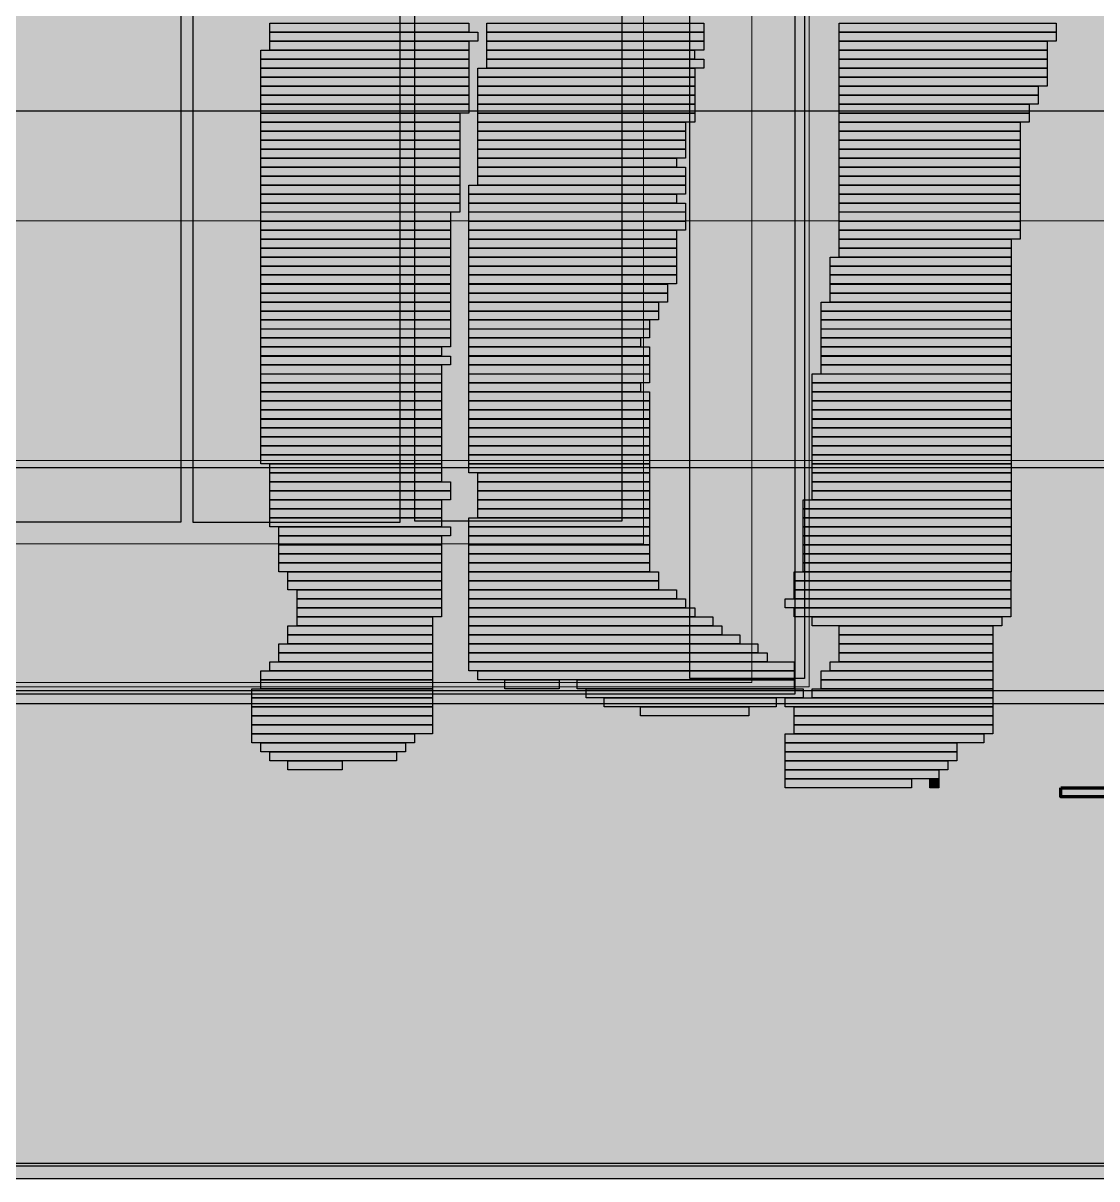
# Model space of a CAD drawing. Header units: millimetres. Extents: x 1 to 41669, y 1850 to 28527.
# Drawn here: x 19730 to 20478, y 8264 to 9069 of the extents above; entities that cross this region are included whole.
import ezdxf

# ---------------------------------------------------------------- set-up
doc = ezdxf.new("R2010")
doc.units = ezdxf.units.MM
doc.header["$LTSCALE"] = 50
for name, color, linetype in [('00_Wand_Bestand', 7, 'Continuous'), ('01_Daemmung_neu', 9, 'Continuous'), ('02_Grundstuecksgrenze', 8, 'Continuous'), ('05_Linien_stark', 7, 'Continuous'), ('06_Linien_fein', 3, 'Continuous')]:
    doc.layers.add(name, color=color, linetype=linetype)

msp = doc.modelspace()

# ---------------------------------------------------------------- hatches: boundary and pattern name
at = {"layer": '00_Wand_Bestand'}
for points in [[(19901.78, 9069.43), (20040.26, 9069.43), (20040.26, 9063.18), (19901.78, 9063.18)], [(20052.88, 9069.43), (20203.96, 9069.43), (20203.96, 9063.18), (20052.88, 9063.18)], [(20298.38, 9069.43), (20449.46, 9069.43), (20449.46, 9063.18), (20298.38, 9063.18)], [(19901.78, 9063.18), (20046.58, 9063.18), (20046.58, 9056.9), (19901.78, 9056.9)], [(20052.88, 9063.18), (20203.96, 9063.18), (20203.96, 9056.9), (20052.88, 9056.9)], [(20298.38, 9063.18), (20449.46, 9063.18), (20449.46, 9056.9), (20298.38, 9056.9)], [(19901.78, 9056.9), (20040.26, 9056.9), (20040.26, 9050.66), (19901.78, 9050.66)], [(20052.88, 9056.9), (20203.96, 9056.9), (20203.96, 9050.66), (20052.88, 9050.66)], [(20298.38, 9056.9), (20443.14, 9056.9), (20443.14, 9050.66), (20298.38, 9050.66)], [(19895.5, 9050.66), (20040.27, 9050.66), (20040.27, 9044.38), (19895.5, 9044.38)], [(20052.88, 9050.66), (20197.64, 9050.66), (20197.64, 9044.38), (20052.88, 9044.38)], [(20298.38, 9050.66), (20443.14, 9050.66), (20443.14, 9044.38), (20298.38, 9044.38)], [(19895.5, 9044.38), (20040.27, 9044.38), (20040.27, 9038.1), (19895.5, 9038.1)], [(19895.5, 9038.1), (20040.27, 9038.1), (20040.27, 9031.85), (19895.5, 9031.85)], [(20046.6, 9038.1), (20197.65, 9038.1), (20197.65, 9031.85), (20046.6, 9031.85)], [(20052.88, 9044.38), (20203.96, 9044.38), (20203.96, 9038.1), (20052.88, 9038.1)], [(20298.38, 9044.38), (20443.14, 9044.38), (20443.14, 9038.1), (20298.38, 9038.1)], [(20298.38, 9038.1), (20443.14, 9038.1), (20443.14, 9031.85), (20298.38, 9031.85)], [(19895.5, 9031.86), (20040.27, 9031.86), (20040.27, 9025.57), (19895.5, 9025.57)], [(20046.6, 9031.86), (20197.65, 9031.86), (20197.65, 9025.57), (20046.6, 9025.57)], [(20298.38, 9031.86), (20443.14, 9031.86), (20443.14, 9025.57), (20298.38, 9025.57)], [(19895.5, 9025.54), (20040.27, 9025.54), (20040.27, 9019.29), (19895.5, 9019.29)], [(20046.6, 9025.54), (20197.65, 9025.54), (20197.65, 9019.29), (20046.6, 9019.29)], [(20298.38, 9025.54), (20436.86, 9025.54), (20436.86, 9019.29), (20298.38, 9019.29)], [(19895.5, 9019.3), (20040.27, 9019.3), (20040.27, 9013.01), (19895.5, 9013.01)], [(19895.5, 9013.02), (20040.27, 9013.02), (20040.27, 9006.73), (19895.5, 9006.73)], [(20046.6, 9019.3), (20197.65, 9019.3), (20197.65, 9013.01), (20046.6, 9013.01)], [(20046.6, 9013.02), (20197.65, 9013.02), (20197.65, 9006.73), (20046.6, 9006.73)], [(20298.38, 9019.3), (20436.86, 9019.3), (20436.86, 9013.01), (20298.38, 9013.01)], [(20298.38, 9013.02), (20430.57, 9013.02), (20430.57, 9006.73), (20298.38, 9006.73)], [(19895.5, 9006.74), (20033.98, 9006.74), (20033.98, 9000.49), (19895.5, 9000.49)], [(20046.6, 9006.74), (20197.65, 9006.74), (20197.65, 9000.49), (20046.6, 9000.49)], [(20298.38, 9006.74), (20430.57, 9006.74), (20430.57, 9000.49), (20298.38, 9000.49)], [(19895.5, 9000.49), (20033.98, 9000.49), (20033.98, 8994.21), (19895.5, 8994.21)], [(20046.6, 9000.49), (20191.36, 9000.49), (20191.36, 8994.21), (20046.6, 8994.21)], [(20298.38, 9000.49), (20424.25, 9000.49), (20424.25, 8994.21), (20298.38, 8994.21)], [(19895.5, 8994.21), (20033.98, 8994.21), (20033.98, 8987.97), (19895.5, 8987.97)], [(20046.6, 8994.21), (20191.36, 8994.21), (20191.36, 8987.97), (20046.6, 8987.97)], [(20298.38, 8994.21), (20424.25, 8994.21), (20424.25, 8987.97), (20298.38, 8987.97)], [(19895.5, 8987.97), (20033.98, 8987.97), (20033.98, 8981.69), (19895.5, 8981.69)], [(19895.5, 8981.69), (20033.98, 8981.69), (20033.98, 8975.41), (19895.5, 8975.41)], [(20046.6, 8987.97), (20191.36, 8987.97), (20191.36, 8981.69), (20046.6, 8981.69)], [(20046.6, 8981.69), (20191.36, 8981.69), (20191.36, 8975.41), (20046.6, 8975.41)], [(20298.38, 8987.97), (20424.25, 8987.97), (20424.25, 8981.69), (20298.38, 8981.69)], [(20298.38, 8981.69), (20424.25, 8981.69), (20424.25, 8975.41), (20298.38, 8975.41)], [(19895.5, 8975.38), (20033.98, 8975.38), (20033.98, 8969.13), (19895.5, 8969.13)], [(20046.6, 8975.38), (20185.08, 8975.38), (20185.08, 8969.13), (20046.6, 8969.13)], [(20298.38, 8975.38), (20424.25, 8975.38), (20424.25, 8969.13), (20298.38, 8969.13)], [(19895.5, 8969.14), (20033.98, 8969.14), (20033.98, 8962.85), (19895.5, 8962.85)], [(20046.6, 8969.14), (20191.36, 8969.14), (20191.36, 8962.85), (20046.6, 8962.85)], [(20298.38, 8969.14), (20424.25, 8969.14), (20424.25, 8962.85), (20298.38, 8962.85)], [(19895.5, 8962.85), (20033.98, 8962.85), (20033.98, 8956.6), (19895.5, 8956.6)], [(19895.5, 8956.61), (20033.98, 8956.61), (20033.98, 8950.33), (19895.5, 8950.33)], [(20040.28, 8956.61), (20191.37, 8956.61), (20191.37, 8950.33), (20040.28, 8950.33)], [(20046.6, 8962.85), (20191.36, 8962.85), (20191.36, 8956.6), (20046.6, 8956.6)], [(20298.38, 8962.85), (20424.25, 8962.85), (20424.25, 8956.6), (20298.38, 8956.6)], [(20298.38, 8956.61), (20424.25, 8956.61), (20424.25, 8950.33), (20298.38, 8950.33)], [(19895.5, 8950.33), (20033.98, 8950.33), (20033.98, 8944.04), (19895.5, 8944.04)], [(20040.28, 8950.33), (20185.08, 8950.33), (20185.08, 8944.04), (20040.28, 8944.04)], [(20298.38, 8950.33), (20424.25, 8950.33), (20424.25, 8944.04), (20298.38, 8944.04)], [(19895.5, 8944.05), (20033.98, 8944.05), (20033.98, 8937.8), (19895.5, 8937.8)], [(20040.28, 8944.05), (20191.37, 8944.05), (20191.37, 8937.8), (20040.28, 8937.8)], [(20298.38, 8944.05), (20424.25, 8944.05), (20424.25, 8937.8), (20298.38, 8937.8)], [(19895.5, 8937.81), (20027.7, 8937.81), (20027.7, 8931.52), (19895.5, 8931.52)], [(20040.28, 8937.81), (20191.37, 8937.81), (20191.37, 8931.52), (20040.28, 8931.52)], [(20298.38, 8937.81), (20424.25, 8937.81), (20424.25, 8931.52), (20298.38, 8931.52)], [(19895.5, 8931.49), (20027.7, 8931.49), (20027.7, 8925.24), (19895.5, 8925.24)], [(19895.5, 8925.25), (20027.7, 8925.25), (20027.7, 8918.96), (19895.5, 8918.96)], [(20040.28, 8931.49), (20191.37, 8931.49), (20191.37, 8925.24), (20040.28, 8925.24)], [(20040.28, 8925.25), (20185.08, 8925.25), (20185.08, 8918.96), (20040.28, 8918.96)], [(20298.38, 8931.49), (20424.25, 8931.49), (20424.25, 8925.24), (20298.38, 8925.24)], [(20298.38, 8925.25), (20424.25, 8925.25), (20424.25, 8918.96), (20298.38, 8918.96)], [(19895.5, 8918.97), (20027.7, 8918.97), (20027.7, 8912.68), (19895.5, 8912.68)], [(20040.28, 8918.97), (20185.08, 8918.97), (20185.08, 8912.68), (20040.28, 8912.68)], [(20298.38, 8918.97), (20417.97, 8918.97), (20417.97, 8912.68), (20298.38, 8912.68)], [(19895.5, 8912.69), (20027.7, 8912.69), (20027.7, 8906.44), (19895.5, 8906.44)], [(20040.28, 8912.69), (20185.08, 8912.69), (20185.08, 8906.44), (20040.28, 8906.44)], [(20298.38, 8912.69), (20417.97, 8912.69), (20417.97, 8906.44), (20298.38, 8906.44)], [(19895.5, 8906.44), (20027.7, 8906.44), (20027.7, 8900.16), (19895.5, 8900.16)], [(20040.28, 8906.44), (20185.08, 8906.44), (20185.08, 8900.16), (20040.28, 8900.16)], [(20292.09, 8906.44), (20417.97, 8906.44), (20417.97, 8900.16), (20292.09, 8900.16)], [(19895.5, 8900.17), (20027.7, 8900.17), (20027.7, 8893.92), (19895.5, 8893.92)], [(19895.5, 8893.92), (20027.7, 8893.92), (20027.7, 8887.64), (19895.5, 8887.64)], [(20040.28, 8900.17), (20185.08, 8900.17), (20185.08, 8893.92), (20040.28, 8893.92)], [(20040.28, 8893.92), (20185.08, 8893.92), (20185.08, 8887.64), (20040.28, 8887.64)], [(20292.09, 8900.17), (20417.97, 8900.17), (20417.97, 8893.92), (20292.09, 8893.92)], [(20292.09, 8893.92), (20417.97, 8893.92), (20417.97, 8887.64), (20292.09, 8887.64)], [(19895.5, 8887.6), (20027.7, 8887.6), (20027.7, 8881.32), (19895.5, 8881.32)], [(20040.28, 8887.6), (20178.8, 8887.6), (20178.8, 8881.32), (20040.28, 8881.32)], [(20292.09, 8887.6), (20417.97, 8887.6), (20417.97, 8881.32), (20292.09, 8881.32)], [(19895.5, 8881.32), (20027.7, 8881.32), (20027.7, 8875.08), (19895.5, 8875.08)], [(20040.28, 8881.32), (20178.8, 8881.32), (20178.8, 8875.08), (20040.28, 8875.08)], [(20292.09, 8881.32), (20417.97, 8881.32), (20417.97, 8875.08), (20292.09, 8875.08)], [(19895.5, 8875.08), (20027.7, 8875.08), (20027.7, 8868.8), (19895.5, 8868.8)], [(19895.5, 8868.8), (20027.7, 8868.8), (20027.7, 8862.55), (19895.5, 8862.55)], [(20040.28, 8875.08), (20172.48, 8875.08), (20172.48, 8868.8), (20040.28, 8868.8)], [(20040.28, 8868.8), (20172.48, 8868.8), (20172.48, 8862.55), (20040.28, 8862.55)], [(20285.78, 8875.08), (20417.98, 8875.08), (20417.98, 8868.8), (20285.78, 8868.8)], [(20285.78, 8868.8), (20417.98, 8868.8), (20417.98, 8862.55), (20285.78, 8862.55)], [(19895.5, 8862.56), (20027.7, 8862.56), (20027.7, 8856.27), (19895.5, 8856.27)], [(20040.28, 8862.56), (20166.2, 8862.56), (20166.2, 8856.27), (20040.28, 8856.27)], [(20285.78, 8862.56), (20417.98, 8862.56), (20417.98, 8856.27), (20285.78, 8856.27)], [(19895.5, 8856.28), (20027.7, 8856.28), (20027.7, 8850.03), (19895.5, 8850.03)], [(20040.28, 8856.28), (20166.2, 8856.28), (20166.2, 8850.03), (20040.28, 8850.03)], [(20285.78, 8856.28), (20417.98, 8856.28), (20417.98, 8850.03), (20285.78, 8850.03)], [(19895.5, 8850.04), (20027.7, 8850.04), (20027.7, 8843.75), (19895.5, 8843.75)], [(20040.28, 8850.04), (20159.91, 8850.04), (20159.91, 8843.75), (20040.28, 8843.75)], [(20285.78, 8850.04), (20417.98, 8850.04), (20417.98, 8843.75), (20285.78, 8843.75)], [(19895.5, 8843.75), (20021.42, 8843.75), (20021.42, 8837.47), (19895.5, 8837.47)], [(19895.5, 8837.44), (20027.7, 8837.44), (20027.7, 8831.19), (19895.5, 8831.19)], [(20040.28, 8843.75), (20166.2, 8843.75), (20166.2, 8837.47), (20040.28, 8837.47)], [(20040.28, 8837.44), (20166.2, 8837.44), (20166.2, 8831.19), (20040.28, 8831.19)], [(20285.78, 8843.75), (20417.98, 8843.75), (20417.98, 8837.47), (20285.78, 8837.47)], [(20285.78, 8837.44), (20417.98, 8837.44), (20417.98, 8831.19), (20285.78, 8831.19)], [(19895.5, 8831.2), (20021.42, 8831.2), (20021.42, 8824.91), (19895.5, 8824.91)], [(20040.28, 8831.2), (20166.2, 8831.2), (20166.2, 8824.91), (20040.28, 8824.91)], [(20285.78, 8831.2), (20417.98, 8831.2), (20417.98, 8824.91), (20285.78, 8824.91)], [(19895.5, 8824.92), (20021.42, 8824.92), (20021.42, 8818.67), (19895.5, 8818.67)], [(20040.28, 8824.92), (20166.2, 8824.92), (20166.2, 8818.67), (20040.28, 8818.67)], [(20279.5, 8824.92), (20417.98, 8824.92), (20417.98, 8818.67), (20279.5, 8818.67)], [(19895.5, 8818.67), (20021.42, 8818.67), (20021.42, 8812.39), (19895.5, 8812.39)], [(19895.5, 8812.4), (20021.42, 8812.4), (20021.42, 8806.11), (19895.5, 8806.11)], [(20040.28, 8818.67), (20159.91, 8818.67), (20159.91, 8812.39), (20040.28, 8812.39)], [(20040.28, 8812.4), (20166.2, 8812.4), (20166.2, 8806.11), (20040.28, 8806.11)], [(20279.5, 8818.67), (20417.98, 8818.67), (20417.98, 8812.39), (20279.5, 8812.39)], [(20279.5, 8812.4), (20417.98, 8812.4), (20417.98, 8806.11), (20279.5, 8806.11)], [(19895.5, 8806.11), (20021.42, 8806.11), (20021.42, 8799.87), (19895.5, 8799.87)], [(20040.28, 8806.11), (20166.2, 8806.11), (20166.2, 8799.87), (20040.28, 8799.87)], [(20279.5, 8806.11), (20417.98, 8806.11), (20417.98, 8799.87), (20279.5, 8799.87)], [(19895.5, 8799.87), (20021.42, 8799.87), (20021.42, 8793.59), (19895.5, 8793.59)], [(20040.28, 8799.87), (20166.2, 8799.87), (20166.2, 8793.59), (20040.28, 8793.59)], [(20279.5, 8799.87), (20417.98, 8799.87), (20417.98, 8793.59), (20279.5, 8793.59)], [(19895.5, 8793.55), (20021.42, 8793.55), (20021.42, 8787.31), (19895.5, 8787.31)], [(20040.28, 8793.55), (20166.2, 8793.55), (20166.2, 8787.31), (20040.28, 8787.31)], [(20279.5, 8793.55), (20417.98, 8793.55), (20417.98, 8787.31), (20279.5, 8787.31)], [(19895.5, 8787.31), (20021.42, 8787.31), (20021.42, 8781.03), (19895.5, 8781.03)], [(19895.5, 8781.03), (20021.42, 8781.03), (20021.42, 8774.75), (19895.5, 8774.75)], [(20040.28, 8787.31), (20166.2, 8787.31), (20166.2, 8781.03), (20040.28, 8781.03)], [(20040.28, 8781.03), (20166.2, 8781.03), (20166.2, 8774.75), (20040.28, 8774.75)], [(20279.5, 8787.31), (20417.98, 8787.31), (20417.98, 8781.03), (20279.5, 8781.03)], [(20279.5, 8781.03), (20417.98, 8781.03), (20417.98, 8774.75), (20279.5, 8774.75)], [(19895.5, 8774.75), (20021.42, 8774.75), (20021.42, 8768.5), (19895.5, 8768.5)], [(20040.28, 8774.75), (20166.2, 8774.75), (20166.2, 8768.5), (20040.28, 8768.5)], [(20279.5, 8774.75), (20417.98, 8774.75), (20417.98, 8768.5), (20279.5, 8768.5)], [(19895.5, 8768.51), (20021.42, 8768.51), (20021.42, 8762.22), (19895.5, 8762.22)], [(20040.28, 8768.51), (20166.2, 8768.51), (20166.2, 8762.22), (20040.28, 8762.22)], [(20279.5, 8768.51), (20417.98, 8768.51), (20417.98, 8762.22), (20279.5, 8762.22)], [(19901.78, 8762.23), (20021.41, 8762.23), (20021.41, 8755.98), (19901.78, 8755.98)], [(19901.78, 8755.98), (20021.41, 8755.98), (20021.41, 8749.7), (19901.78, 8749.7)], [(20040.28, 8762.23), (20166.2, 8762.23), (20166.2, 8755.98), (20040.28, 8755.98)], [(20046.6, 8755.98), (20166.19, 8755.98), (20166.19, 8749.7), (20046.6, 8749.7)], [(20279.5, 8762.23), (20417.98, 8762.23), (20417.98, 8755.98), (20279.5, 8755.98)], [(20279.5, 8755.98), (20417.98, 8755.98), (20417.98, 8749.7), (20279.5, 8749.7)], [(19901.78, 8749.67), (20027.7, 8749.67), (20027.7, 8743.39), (19901.78, 8743.39)], [(20046.6, 8749.67), (20166.19, 8749.67), (20166.19, 8743.39), (20046.6, 8743.39)], [(20279.5, 8749.67), (20417.98, 8749.67), (20417.98, 8743.39), (20279.5, 8743.39)], [(19901.78, 8743.39), (20027.7, 8743.39), (20027.7, 8737.14), (19901.78, 8737.14)], [(20046.6, 8743.39), (20166.19, 8743.39), (20166.19, 8737.14), (20046.6, 8737.14)], [(20279.5, 8743.39), (20417.98, 8743.39), (20417.98, 8737.14), (20279.5, 8737.14)], [(19901.78, 8737.15), (20021.41, 8737.15), (20021.41, 8730.86), (19901.78, 8730.86)], [(20046.6, 8737.15), (20166.19, 8737.15), (20166.19, 8730.86), (20046.6, 8730.86)], [(20273.22, 8737.15), (20417.99, 8737.15), (20417.99, 8730.86), (20273.22, 8730.86)], [(19901.78, 8730.86), (20021.41, 8730.86), (20021.41, 8724.62), (19901.78, 8724.62)], [(19901.78, 8724.62), (20021.41, 8724.62), (20021.41, 8718.34), (19901.78, 8718.34)], [(20040.28, 8724.62), (20166.2, 8724.62), (20166.2, 8718.34), (20040.28, 8718.34)], [(20046.6, 8730.86), (20166.19, 8730.86), (20166.19, 8724.62), (20046.6, 8724.62)], [(20273.22, 8730.86), (20417.99, 8730.86), (20417.99, 8724.62), (20273.22, 8724.62)], [(20273.22, 8724.62), (20417.99, 8724.62), (20417.99, 8718.34), (20273.22, 8718.34)], [(19908.06, 8718.35), (20027.69, 8718.35), (20027.69, 8712.06), (19908.06, 8712.06)], [(20040.28, 8718.35), (20166.2, 8718.35), (20166.2, 8712.06), (20040.28, 8712.06)], [(20273.22, 8718.35), (20417.99, 8718.35), (20417.99, 8712.06), (20273.22, 8712.06)], [(19908.06, 8712.06), (20021.4, 8712.06), (20021.4, 8705.81), (19908.06, 8705.81)], [(20040.28, 8712.06), (20166.2, 8712.06), (20166.2, 8705.81), (20040.28, 8705.81)], [(20273.22, 8712.06), (20417.99, 8712.06), (20417.99, 8705.81), (20273.22, 8705.81)], [(19908.06, 8705.82), (20021.4, 8705.82), (20021.4, 8699.54), (19908.06, 8699.54)], [(19908.06, 8699.5), (20021.4, 8699.5), (20021.4, 8693.26), (19908.06, 8693.26)], [(20040.28, 8705.82), (20166.2, 8705.82), (20166.2, 8699.54), (20040.28, 8699.54)], [(20040.28, 8699.5), (20166.2, 8699.5), (20166.2, 8693.26), (20040.28, 8693.26)], [(20273.22, 8705.82), (20417.99, 8705.82), (20417.99, 8699.54), (20273.22, 8699.54)], [(20273.22, 8699.5), (20417.99, 8699.5), (20417.99, 8693.26), (20273.22, 8693.26)], [(19908.06, 8693.26), (20021.4, 8693.26), (20021.4, 8686.98), (19908.06, 8686.98)], [(20040.28, 8693.26), (20166.2, 8693.26), (20166.2, 8686.98), (20040.28, 8686.98)], [(20273.22, 8693.26), (20417.99, 8693.26), (20417.99, 8686.98), (20273.22, 8686.98)], [(19914.41, 8686.98), (20021.43, 8686.98), (20021.43, 8680.7), (19914.41, 8680.7)], [(20040.28, 8686.98), (20172.48, 8686.98), (20172.48, 8680.7), (20040.28, 8680.7)], [(20266.87, 8686.98), (20417.96, 8686.98), (20417.96, 8680.7), (20266.87, 8680.7)], [(19914.41, 8680.7), (20021.43, 8680.7), (20021.43, 8674.45), (19914.41, 8674.45)], [(20040.28, 8680.7), (20172.48, 8680.7), (20172.48, 8674.45), (20040.28, 8674.45)], [(20266.87, 8680.7), (20417.96, 8680.7), (20417.96, 8674.45), (20266.87, 8674.45)], [(19920.69, 8674.46), (20021.43, 8674.46), (20021.43, 8668.17), (19920.69, 8668.17)], [(19920.69, 8668.18), (20021.43, 8668.18), (20021.43, 8661.93), (19920.69, 8661.93)], [(20040.28, 8674.46), (20185.08, 8674.46), (20185.08, 8668.17), (20040.28, 8668.17)], [(20040.28, 8668.18), (20191.37, 8668.18), (20191.37, 8661.93), (20040.28, 8661.93)], [(20260.59, 8668.18), (20417.96, 8668.18), (20417.96, 8661.93), (20260.59, 8661.93)], [(20266.87, 8674.46), (20417.96, 8674.46), (20417.96, 8668.17), (20266.87, 8668.17)], [(19920.69, 8661.93), (20021.43, 8661.93), (20021.43, 8655.65), (19920.69, 8655.65)], [(20040.28, 8661.93), (20197.65, 8661.93), (20197.65, 8655.65), (20040.28, 8655.65)], [(20266.87, 8661.93), (20417.96, 8661.93), (20417.96, 8655.65), (20266.87, 8655.65)], [(19920.69, 8655.62), (20015.1, 8655.62), (20015.1, 8649.33), (19920.69, 8649.33)], [(20040.28, 8655.62), (20210.26, 8655.62), (20210.26, 8649.33), (20040.28, 8649.33)], [(20279.5, 8655.62), (20411.7, 8655.62), (20411.7, 8649.33), (20279.5, 8649.33)], [(19914.41, 8649.34), (20015.11, 8649.34), (20015.11, 8643.09), (19914.41, 8643.09)], [(19914.41, 8643.09), (20015.11, 8643.09), (20015.11, 8636.81), (19914.41, 8636.81)], [(20040.28, 8649.34), (20216.54, 8649.34), (20216.54, 8643.09), (20040.28, 8643.09)], [(20040.28, 8643.09), (20229.15, 8643.09), (20229.15, 8636.81), (20040.28, 8636.81)], [(20298.38, 8649.34), (20405.4, 8649.34), (20405.4, 8643.09), (20298.38, 8643.09)], [(20298.38, 8643.09), (20405.4, 8643.09), (20405.4, 8636.81), (20298.38, 8636.81)], [(19908.06, 8636.81), (20015.08, 8636.81), (20015.08, 8630.57), (19908.06, 8630.57)], [(20040.28, 8636.81), (20241.72, 8636.81), (20241.72, 8630.57), (20040.28, 8630.57)], [(20298.38, 8636.81), (20405.4, 8636.81), (20405.4, 8630.57), (20298.38, 8630.57)], [(19908.06, 8630.57), (20015.08, 8630.57), (20015.08, 8624.29), (19908.06, 8624.29)], [(20040.28, 8630.57), (20248.04, 8630.57), (20248.04, 8624.29), (20040.28, 8624.29)], [(20298.38, 8630.57), (20405.4, 8630.57), (20405.4, 8624.29), (20298.38, 8624.29)], [(19901.78, 8624.29), (20015.09, 8624.29), (20015.09, 8618.01), (19901.78, 8618.01)], [(20040.28, 8624.29), (20266.9, 8624.29), (20266.9, 8618.01), (20040.28, 8618.01)], [(20292.09, 8624.29), (20405.4, 8624.29), (20405.4, 8618.01), (20292.09, 8618.01)], [(19895.5, 8618.01), (20015.09, 8618.01), (20015.09, 8611.76), (19895.5, 8611.76)], [(19895.5, 8611.74), (20015.09, 8611.74), (20015.09, 8605.45), (19895.5, 8605.45)], [(20046.6, 8618.01), (20266.89, 8618.01), (20266.89, 8611.76), (20046.6, 8611.76)], [(20065.44, 8611.74), (20103.22, 8611.74), (20103.22, 8605.45), (20065.44, 8605.45)], [(20115.85, 8611.74), (20266.9, 8611.74), (20266.9, 8605.45), (20115.85, 8605.45)], [(20285.78, 8618.01), (20405.41, 8618.01), (20405.41, 8611.76), (20285.78, 8611.76)], [(20285.78, 8611.74), (20405.41, 8611.74), (20405.41, 8605.45), (20285.78, 8605.45)], [(19889.22, 8605.45), (20015.1, 8605.45), (20015.1, 8599.21), (19889.22, 8599.21)], [(20122.13, 8605.45), (20273.21, 8605.45), (20273.21, 8599.21), (20122.13, 8599.21)], [(20279.5, 8605.45), (20405.41, 8605.45), (20405.41, 8599.21), (20279.5, 8599.21)], [(19889.22, 8599.21), (20015.1, 8599.21), (20015.1, 8592.93), (19889.22, 8592.93)], [(20134.72, 8599.21), (20254.31, 8599.21), (20254.31, 8592.93), (20134.72, 8592.93)], [(20260.59, 8599.21), (20405.39, 8599.21), (20405.39, 8592.93), (20260.59, 8592.93)], [(19889.22, 8592.93), (20015.1, 8592.93), (20015.1, 8586.65), (19889.22, 8586.65)], [(19889.22, 8586.65), (20015.1, 8586.65), (20015.1, 8580.4), (19889.22, 8580.4)], [(20159.91, 8592.93), (20235.44, 8592.93), (20235.44, 8586.65), (20159.91, 8586.65)], [(20266.87, 8592.93), (20405.39, 8592.93), (20405.39, 8586.65), (20266.87, 8586.65)], [(20266.87, 8586.65), (20405.39, 8586.65), (20405.39, 8580.4), (20266.87, 8580.4)], [(19889.22, 8580.41), (20015.1, 8580.41), (20015.1, 8574.12), (19889.22, 8574.12)], [(20266.87, 8580.41), (20405.39, 8580.41), (20405.39, 8574.12), (20266.87, 8574.12)], [(19889.22, 8574.13), (20002.53, 8574.13), (20002.53, 8567.88), (19889.22, 8567.88)], [(20260.59, 8574.13), (20399.07, 8574.13), (20399.07, 8567.88), (20260.59, 8567.88)], [(19895.5, 8567.88), (19996.2, 8567.88), (19996.2, 8561.6), (19895.5, 8561.6)], [(20260.59, 8567.88), (20380.18, 8567.88), (20380.18, 8561.6), (20260.59, 8561.6)], [(19901.78, 8561.57), (19989.91, 8561.57), (19989.91, 8555.29), (19901.78, 8555.29)], [(19914.41, 8555.29), (19952.15, 8555.29), (19952.15, 8549.04), (19914.41, 8549.04)], [(20260.59, 8561.57), (20380.18, 8561.57), (20380.18, 8555.29), (20260.59, 8555.29)], [(20260.59, 8555.29), (20373.9, 8555.29), (20373.9, 8549.04), (20260.59, 8549.04)], [(20260.59, 8549.04), (20367.61, 8549.04), (20367.61, 8542.76), (20260.59, 8542.76)], [(20260.59, 8542.76), (20348.72, 8542.76), (20348.72, 8536.52), (20260.59, 8536.52)], [(20361.35, 8542.76), (20367.63, 8542.76), (20367.63, 8536.52), (20361.35, 8536.52)]]:
    msp.add_hatch(color=7, dxfattribs=at).paths.add_polyline_path(points)
at = {"layer": '00_Wand_Bestand', "transparency": 33554564}
for points in [[(1.4, 9008.3), (33689.7, 9008.3), (33689.7, 8274.83), (1.4, 8274.83)], [(3.48, 8604.24), (33690.19, 8604.24), (33690.19, 8272.92), (3.48, 8272.92)]]:
    msp.add_hatch(color=7, dxfattribs=at).paths.add_polyline_path(points)
at = {"layer": '01_Daemmung_neu'}
msp.add_hatch(color=7, dxfattribs=at).paths.add_polyline_path([(11049.81, 17953.85), (24526.35, 17953.85), (24526.35, 8595.01), (11049.81, 8595.01)])
at = {"layer": '02_Grundstuecksgrenze'}
for points in [[(20194.31, 10566.63), (20274.14, 10566.63), (20274.14, 8612.61), (20194.31, 8612.61)], [(19695.76, 9853.86), (19839.79, 9853.86), (19839.79, 8721.65), (19695.76, 8721.65)], [(19848.27, 9853.61), (19992.3, 9853.61), (19992.3, 8721.41), (19848.27, 8721.41)], [(20002.78, 9854.5), (20146.82, 9854.5), (20146.82, 8722.29), (20002.78, 8722.29)]]:
    msp.add_hatch(color=7, dxfattribs=at).paths.add_polyline_path(points)
at = {"layer": '02_Grundstuecksgrenze', "transparency": 33554477}
msp.add_hatch(color=7, dxfattribs=at).paths.add_polyline_path([(11251.56, 8759.79), (21503.43, 8759.79), (21503.43, 8264), (11251.56, 8264)])

# ---------------------------------------------------------------- linework, layer by layer
at = {"layer": '00_Wand_Bestand'}
for points in [[(19901.78, 9069.43), (20040.26, 9069.43), (20040.26, 9063.18), (19901.78, 9063.18)], [(20052.88, 9069.43), (20203.96, 9069.43), (20203.96, 9063.18), (20052.88, 9063.18)], [(20298.38, 9069.43), (20449.46, 9069.43), (20449.46, 9063.18), (20298.38, 9063.18)], [(19901.78, 9063.18), (20046.58, 9063.18), (20046.58, 9056.9), (19901.78, 9056.9)], [(20052.88, 9063.18), (20203.96, 9063.18), (20203.96, 9056.9), (20052.88, 9056.9)], [(20298.38, 9063.18), (20449.46, 9063.18), (20449.46, 9056.9), (20298.38, 9056.9)], [(19901.78, 9056.9), (20040.26, 9056.9), (20040.26, 9050.66), (19901.78, 9050.66)], [(20052.88, 9056.9), (20203.96, 9056.9), (20203.96, 9050.66), (20052.88, 9050.66)], [(20298.38, 9056.9), (20443.14, 9056.9), (20443.14, 9050.66), (20298.38, 9050.66)], [(19895.5, 9050.66), (20040.27, 9050.66), (20040.27, 9044.38), (19895.5, 9044.38)], [(20052.88, 9050.66), (20197.64, 9050.66), (20197.64, 9044.38), (20052.88, 9044.38)], [(20298.38, 9050.66), (20443.14, 9050.66), (20443.14, 9044.38), (20298.38, 9044.38)], [(19895.5, 9044.38), (20040.27, 9044.38), (20040.27, 9038.1), (19895.5, 9038.1)], [(19895.5, 9038.1), (20040.27, 9038.1), (20040.27, 9031.85), (19895.5, 9031.85)], [(20046.6, 9038.1), (20197.65, 9038.1), (20197.65, 9031.85), (20046.6, 9031.85)], [(20052.88, 9044.38), (20203.96, 9044.38), (20203.96, 9038.1), (20052.88, 9038.1)], [(20298.38, 9044.38), (20443.14, 9044.38), (20443.14, 9038.1), (20298.38, 9038.1)], [(20298.38, 9038.1), (20443.14, 9038.1), (20443.14, 9031.85), (20298.38, 9031.85)], [(19895.5, 9031.86), (20040.27, 9031.86), (20040.27, 9025.57), (19895.5, 9025.57)], [(20046.6, 9031.86), (20197.65, 9031.86), (20197.65, 9025.57), (20046.6, 9025.57)], [(20298.38, 9031.86), (20443.14, 9031.86), (20443.14, 9025.57), (20298.38, 9025.57)], [(19895.5, 9025.54), (20040.27, 9025.54), (20040.27, 9019.29), (19895.5, 9019.29)], [(20046.6, 9025.54), (20197.65, 9025.54), (20197.65, 9019.29), (20046.6, 9019.29)], [(20298.38, 9025.54), (20436.86, 9025.54), (20436.86, 9019.29), (20298.38, 9019.29)], [(19895.5, 9019.3), (20040.27, 9019.3), (20040.27, 9013.01), (19895.5, 9013.01)], [(19895.5, 9013.02), (20040.27, 9013.02), (20040.27, 9006.73), (19895.5, 9006.73)], [(20046.6, 9019.3), (20197.65, 9019.3), (20197.65, 9013.01), (20046.6, 9013.01)], [(20046.6, 9013.02), (20197.65, 9013.02), (20197.65, 9006.73), (20046.6, 9006.73)], [(20298.38, 9019.3), (20436.86, 9019.3), (20436.86, 9013.01), (20298.38, 9013.01)], [(20298.38, 9013.02), (20430.57, 9013.02), (20430.57, 9006.73), (20298.38, 9006.73)], [(1.4, 9008.3), (33689.7, 9008.3), (33689.7, 8274.83), (1.4, 8274.83)], [(19895.5, 9006.74), (20033.98, 9006.74), (20033.98, 9000.49), (19895.5, 9000.49)], [(20046.6, 9006.74), (20197.65, 9006.74), (20197.65, 9000.49), (20046.6, 9000.49)], [(20298.38, 9006.74), (20430.57, 9006.74), (20430.57, 9000.49), (20298.38, 9000.49)], [(19895.5, 9000.49), (20033.98, 9000.49), (20033.98, 8994.21), (19895.5, 8994.21)], [(20046.6, 9000.49), (20191.36, 9000.49), (20191.36, 8994.21), (20046.6, 8994.21)], [(20298.38, 9000.49), (20424.25, 9000.49), (20424.25, 8994.21), (20298.38, 8994.21)], [(19895.5, 8994.21), (20033.98, 8994.21), (20033.98, 8987.97), (19895.5, 8987.97)], [(20046.6, 8994.21), (20191.36, 8994.21), (20191.36, 8987.97), (20046.6, 8987.97)], [(20298.38, 8994.21), (20424.25, 8994.21), (20424.25, 8987.97), (20298.38, 8987.97)], [(19895.5, 8987.97), (20033.98, 8987.97), (20033.98, 8981.69), (19895.5, 8981.69)], [(19895.5, 8981.69), (20033.98, 8981.69), (20033.98, 8975.41), (19895.5, 8975.41)], [(20046.6, 8987.97), (20191.36, 8987.97), (20191.36, 8981.69), (20046.6, 8981.69)], [(20046.6, 8981.69), (20191.36, 8981.69), (20191.36, 8975.41), (20046.6, 8975.41)], [(20298.38, 8987.97), (20424.25, 8987.97), (20424.25, 8981.69), (20298.38, 8981.69)], [(20298.38, 8981.69), (20424.25, 8981.69), (20424.25, 8975.41), (20298.38, 8975.41)], [(19895.5, 8975.38), (20033.98, 8975.38), (20033.98, 8969.13), (19895.5, 8969.13)], [(20046.6, 8975.38), (20185.08, 8975.38), (20185.08, 8969.13), (20046.6, 8969.13)], [(20298.38, 8975.38), (20424.25, 8975.38), (20424.25, 8969.13), (20298.38, 8969.13)], [(19895.5, 8969.14), (20033.98, 8969.14), (20033.98, 8962.85), (19895.5, 8962.85)], [(20046.6, 8969.14), (20191.36, 8969.14), (20191.36, 8962.85), (20046.6, 8962.85)], [(20298.38, 8969.14), (20424.25, 8969.14), (20424.25, 8962.85), (20298.38, 8962.85)], [(19895.5, 8962.85), (20033.98, 8962.85), (20033.98, 8956.6), (19895.5, 8956.6)], [(19895.5, 8956.61), (20033.98, 8956.61), (20033.98, 8950.33), (19895.5, 8950.33)], [(20040.28, 8956.61), (20191.37, 8956.61), (20191.37, 8950.33), (20040.28, 8950.33)], [(20046.6, 8962.85), (20191.36, 8962.85), (20191.36, 8956.6), (20046.6, 8956.6)], [(20298.38, 8962.85), (20424.25, 8962.85), (20424.25, 8956.6), (20298.38, 8956.6)], [(20298.38, 8956.61), (20424.25, 8956.61), (20424.25, 8950.33), (20298.38, 8950.33)], [(19895.5, 8950.33), (20033.98, 8950.33), (20033.98, 8944.04), (19895.5, 8944.04)], [(20040.28, 8950.33), (20185.08, 8950.33), (20185.08, 8944.04), (20040.28, 8944.04)], [(20298.38, 8950.33), (20424.25, 8950.33), (20424.25, 8944.04), (20298.38, 8944.04)], [(19895.5, 8944.05), (20033.98, 8944.05), (20033.98, 8937.8), (19895.5, 8937.8)], [(20040.28, 8944.05), (20191.37, 8944.05), (20191.37, 8937.8), (20040.28, 8937.8)], [(20298.38, 8944.05), (20424.25, 8944.05), (20424.25, 8937.8), (20298.38, 8937.8)], [(19895.5, 8937.81), (20027.7, 8937.81), (20027.7, 8931.52), (19895.5, 8931.52)], [(20040.28, 8937.81), (20191.37, 8937.81), (20191.37, 8931.52), (20040.28, 8931.52)], [(20298.38, 8937.81), (20424.25, 8937.81), (20424.25, 8931.52), (20298.38, 8931.52)], [(19895.5, 8931.49), (20027.7, 8931.49), (20027.7, 8925.24), (19895.5, 8925.24)], [(19895.5, 8925.25), (20027.7, 8925.25), (20027.7, 8918.96), (19895.5, 8918.96)], [(20040.28, 8931.49), (20191.37, 8931.49), (20191.37, 8925.24), (20040.28, 8925.24)], [(20040.28, 8925.25), (20185.08, 8925.25), (20185.08, 8918.96), (20040.28, 8918.96)], [(20298.38, 8931.49), (20424.25, 8931.49), (20424.25, 8925.24), (20298.38, 8925.24)], [(20298.38, 8925.25), (20424.25, 8925.25), (20424.25, 8918.96), (20298.38, 8918.96)], [(19895.5, 8918.97), (20027.7, 8918.97), (20027.7, 8912.68), (19895.5, 8912.68)], [(20040.28, 8918.97), (20185.08, 8918.97), (20185.08, 8912.68), (20040.28, 8912.68)], [(20298.38, 8918.97), (20417.97, 8918.97), (20417.97, 8912.68), (20298.38, 8912.68)], [(19895.5, 8912.69), (20027.7, 8912.69), (20027.7, 8906.44), (19895.5, 8906.44)], [(20040.28, 8912.69), (20185.08, 8912.69), (20185.08, 8906.44), (20040.28, 8906.44)], [(20298.38, 8912.69), (20417.97, 8912.69), (20417.97, 8906.44), (20298.38, 8906.44)], [(19895.5, 8906.44), (20027.7, 8906.44), (20027.7, 8900.16), (19895.5, 8900.16)], [(20040.28, 8906.44), (20185.08, 8906.44), (20185.08, 8900.16), (20040.28, 8900.16)], [(20292.09, 8906.44), (20417.97, 8906.44), (20417.97, 8900.16), (20292.09, 8900.16)], [(19895.5, 8900.17), (20027.7, 8900.17), (20027.7, 8893.92), (19895.5, 8893.92)], [(19895.5, 8893.92), (20027.7, 8893.92), (20027.7, 8887.64), (19895.5, 8887.64)], [(20040.28, 8900.17), (20185.08, 8900.17), (20185.08, 8893.92), (20040.28, 8893.92)], [(20040.28, 8893.92), (20185.08, 8893.92), (20185.08, 8887.64), (20040.28, 8887.64)], [(20292.09, 8900.17), (20417.97, 8900.17), (20417.97, 8893.92), (20292.09, 8893.92)], [(20292.09, 8893.92), (20417.97, 8893.92), (20417.97, 8887.64), (20292.09, 8887.64)], [(19895.5, 8887.6), (20027.7, 8887.6), (20027.7, 8881.32), (19895.5, 8881.32)], [(20040.28, 8887.6), (20178.8, 8887.6), (20178.8, 8881.32), (20040.28, 8881.32)], [(20292.09, 8887.6), (20417.97, 8887.6), (20417.97, 8881.32), (20292.09, 8881.32)], [(19895.5, 8881.32), (20027.7, 8881.32), (20027.7, 8875.08), (19895.5, 8875.08)], [(20040.28, 8881.32), (20178.8, 8881.32), (20178.8, 8875.08), (20040.28, 8875.08)], [(20292.09, 8881.32), (20417.97, 8881.32), (20417.97, 8875.08), (20292.09, 8875.08)], [(19895.5, 8875.08), (20027.7, 8875.08), (20027.7, 8868.8), (19895.5, 8868.8)], [(19895.5, 8868.8), (20027.7, 8868.8), (20027.7, 8862.55), (19895.5, 8862.55)], [(20040.28, 8875.08), (20172.48, 8875.08), (20172.48, 8868.8), (20040.28, 8868.8)], [(20040.28, 8868.8), (20172.48, 8868.8), (20172.48, 8862.55), (20040.28, 8862.55)], [(20285.78, 8875.08), (20417.98, 8875.08), (20417.98, 8868.8), (20285.78, 8868.8)], [(20285.78, 8868.8), (20417.98, 8868.8), (20417.98, 8862.55), (20285.78, 8862.55)], [(19895.5, 8862.56), (20027.7, 8862.56), (20027.7, 8856.27), (19895.5, 8856.27)], [(20040.28, 8862.56), (20166.2, 8862.56), (20166.2, 8856.27), (20040.28, 8856.27)], [(20285.78, 8862.56), (20417.98, 8862.56), (20417.98, 8856.27), (20285.78, 8856.27)], [(19895.5, 8856.28), (20027.7, 8856.28), (20027.7, 8850.03), (19895.5, 8850.03)], [(20040.28, 8856.28), (20166.2, 8856.28), (20166.2, 8850.03), (20040.28, 8850.03)], [(20285.78, 8856.28), (20417.98, 8856.28), (20417.98, 8850.03), (20285.78, 8850.03)], [(19895.5, 8850.04), (20027.7, 8850.04), (20027.7, 8843.75), (19895.5, 8843.75)], [(20040.28, 8850.04), (20159.91, 8850.04), (20159.91, 8843.75), (20040.28, 8843.75)], [(20285.78, 8850.04), (20417.98, 8850.04), (20417.98, 8843.75), (20285.78, 8843.75)], [(19895.5, 8843.75), (20021.42, 8843.75), (20021.42, 8837.47), (19895.5, 8837.47)], [(19895.5, 8837.44), (20027.7, 8837.44), (20027.7, 8831.19), (19895.5, 8831.19)], [(20040.28, 8843.75), (20166.2, 8843.75), (20166.2, 8837.47), (20040.28, 8837.47)], [(20040.28, 8837.44), (20166.2, 8837.44), (20166.2, 8831.19), (20040.28, 8831.19)], [(20285.78, 8843.75), (20417.98, 8843.75), (20417.98, 8837.47), (20285.78, 8837.47)], [(20285.78, 8837.44), (20417.98, 8837.44), (20417.98, 8831.19), (20285.78, 8831.19)], [(19895.5, 8831.2), (20021.42, 8831.2), (20021.42, 8824.91), (19895.5, 8824.91)], [(20040.28, 8831.2), (20166.2, 8831.2), (20166.2, 8824.91), (20040.28, 8824.91)], [(20285.78, 8831.2), (20417.98, 8831.2), (20417.98, 8824.91), (20285.78, 8824.91)], [(19895.5, 8824.92), (20021.42, 8824.92), (20021.42, 8818.67), (19895.5, 8818.67)], [(20040.28, 8824.92), (20166.2, 8824.92), (20166.2, 8818.67), (20040.28, 8818.67)], [(20279.5, 8824.92), (20417.98, 8824.92), (20417.98, 8818.67), (20279.5, 8818.67)], [(19895.5, 8818.67), (20021.42, 8818.67), (20021.42, 8812.39), (19895.5, 8812.39)], [(19895.5, 8812.4), (20021.42, 8812.4), (20021.42, 8806.11), (19895.5, 8806.11)], [(20040.28, 8818.67), (20159.91, 8818.67), (20159.91, 8812.39), (20040.28, 8812.39)], [(20040.28, 8812.4), (20166.2, 8812.4), (20166.2, 8806.11), (20040.28, 8806.11)], [(20279.5, 8818.67), (20417.98, 8818.67), (20417.98, 8812.39), (20279.5, 8812.39)], [(20279.5, 8812.4), (20417.98, 8812.4), (20417.98, 8806.11), (20279.5, 8806.11)], [(19895.5, 8806.11), (20021.42, 8806.11), (20021.42, 8799.87), (19895.5, 8799.87)], [(20040.28, 8806.11), (20166.2, 8806.11), (20166.2, 8799.87), (20040.28, 8799.87)], [(20279.5, 8806.11), (20417.98, 8806.11), (20417.98, 8799.87), (20279.5, 8799.87)], [(19895.5, 8799.87), (20021.42, 8799.87), (20021.42, 8793.59), (19895.5, 8793.59)], [(20040.28, 8799.87), (20166.2, 8799.87), (20166.2, 8793.59), (20040.28, 8793.59)], [(20279.5, 8799.87), (20417.98, 8799.87), (20417.98, 8793.59), (20279.5, 8793.59)], [(19895.5, 8793.55), (20021.42, 8793.55), (20021.42, 8787.31), (19895.5, 8787.31)], [(20040.28, 8793.55), (20166.2, 8793.55), (20166.2, 8787.31), (20040.28, 8787.31)], [(20279.5, 8793.55), (20417.98, 8793.55), (20417.98, 8787.31), (20279.5, 8787.31)], [(19895.5, 8787.31), (20021.42, 8787.31), (20021.42, 8781.03), (19895.5, 8781.03)], [(19895.5, 8781.03), (20021.42, 8781.03), (20021.42, 8774.75), (19895.5, 8774.75)], [(20040.28, 8787.31), (20166.2, 8787.31), (20166.2, 8781.03), (20040.28, 8781.03)], [(20040.28, 8781.03), (20166.2, 8781.03), (20166.2, 8774.75), (20040.28, 8774.75)], [(20279.5, 8787.31), (20417.98, 8787.31), (20417.98, 8781.03), (20279.5, 8781.03)], [(20279.5, 8781.03), (20417.98, 8781.03), (20417.98, 8774.75), (20279.5, 8774.75)], [(19895.5, 8774.75), (20021.42, 8774.75), (20021.42, 8768.5), (19895.5, 8768.5)], [(20040.28, 8774.75), (20166.2, 8774.75), (20166.2, 8768.5), (20040.28, 8768.5)], [(20279.5, 8774.75), (20417.98, 8774.75), (20417.98, 8768.5), (20279.5, 8768.5)], [(19895.5, 8768.51), (20021.42, 8768.51), (20021.42, 8762.22), (19895.5, 8762.22)], [(20040.28, 8768.51), (20166.2, 8768.51), (20166.2, 8762.22), (20040.28, 8762.22)], [(20279.5, 8768.51), (20417.98, 8768.51), (20417.98, 8762.22), (20279.5, 8762.22)], [(19901.78, 8762.23), (20021.41, 8762.23), (20021.41, 8755.98), (19901.78, 8755.98)], [(19901.78, 8755.98), (20021.41, 8755.98), (20021.41, 8749.7), (19901.78, 8749.7)], [(20040.28, 8762.23), (20166.2, 8762.23), (20166.2, 8755.98), (20040.28, 8755.98)], [(20046.6, 8755.98), (20166.19, 8755.98), (20166.19, 8749.7), (20046.6, 8749.7)], [(20279.5, 8762.23), (20417.98, 8762.23), (20417.98, 8755.98), (20279.5, 8755.98)], [(20279.5, 8755.98), (20417.98, 8755.98), (20417.98, 8749.7), (20279.5, 8749.7)], [(19901.78, 8749.67), (20027.7, 8749.67), (20027.7, 8743.39), (19901.78, 8743.39)], [(20046.6, 8749.67), (20166.19, 8749.67), (20166.19, 8743.39), (20046.6, 8743.39)], [(20279.5, 8749.67), (20417.98, 8749.67), (20417.98, 8743.39), (20279.5, 8743.39)], [(19901.78, 8743.39), (20027.7, 8743.39), (20027.7, 8737.14), (19901.78, 8737.14)], [(20046.6, 8743.39), (20166.19, 8743.39), (20166.19, 8737.14), (20046.6, 8737.14)], [(20279.5, 8743.39), (20417.98, 8743.39), (20417.98, 8737.14), (20279.5, 8737.14)], [(19901.78, 8737.15), (20021.41, 8737.15), (20021.41, 8730.86), (19901.78, 8730.86)], [(20046.6, 8737.15), (20166.19, 8737.15), (20166.19, 8730.86), (20046.6, 8730.86)], [(20273.22, 8737.15), (20417.99, 8737.15), (20417.99, 8730.86), (20273.22, 8730.86)], [(19901.78, 8730.86), (20021.41, 8730.86), (20021.41, 8724.62), (19901.78, 8724.62)], [(19901.78, 8724.62), (20021.41, 8724.62), (20021.41, 8718.34), (19901.78, 8718.34)], [(20040.28, 8724.62), (20166.2, 8724.62), (20166.2, 8718.34), (20040.28, 8718.34)], [(20046.6, 8730.86), (20166.19, 8730.86), (20166.19, 8724.62), (20046.6, 8724.62)], [(20273.22, 8730.86), (20417.99, 8730.86), (20417.99, 8724.62), (20273.22, 8724.62)], [(20273.22, 8724.62), (20417.99, 8724.62), (20417.99, 8718.34), (20273.22, 8718.34)], [(19908.06, 8718.35), (20027.69, 8718.35), (20027.69, 8712.06), (19908.06, 8712.06)], [(20040.28, 8718.35), (20166.2, 8718.35), (20166.2, 8712.06), (20040.28, 8712.06)], [(20273.22, 8718.35), (20417.99, 8718.35), (20417.99, 8712.06), (20273.22, 8712.06)], [(19908.06, 8712.06), (20021.4, 8712.06), (20021.4, 8705.81), (19908.06, 8705.81)], [(20040.28, 8712.06), (20166.2, 8712.06), (20166.2, 8705.81), (20040.28, 8705.81)], [(20273.22, 8712.06), (20417.99, 8712.06), (20417.99, 8705.81), (20273.22, 8705.81)], [(19908.06, 8705.82), (20021.4, 8705.82), (20021.4, 8699.54), (19908.06, 8699.54)], [(19908.06, 8699.5), (20021.4, 8699.5), (20021.4, 8693.26), (19908.06, 8693.26)], [(20040.28, 8705.82), (20166.2, 8705.82), (20166.2, 8699.54), (20040.28, 8699.54)], [(20040.28, 8699.5), (20166.2, 8699.5), (20166.2, 8693.26), (20040.28, 8693.26)], [(20273.22, 8705.82), (20417.99, 8705.82), (20417.99, 8699.54), (20273.22, 8699.54)], [(20273.22, 8699.5), (20417.99, 8699.5), (20417.99, 8693.26), (20273.22, 8693.26)], [(19908.06, 8693.26), (20021.4, 8693.26), (20021.4, 8686.98), (19908.06, 8686.98)], [(20040.28, 8693.26), (20166.2, 8693.26), (20166.2, 8686.98), (20040.28, 8686.98)], [(20273.22, 8693.26), (20417.99, 8693.26), (20417.99, 8686.98), (20273.22, 8686.98)], [(19914.41, 8686.98), (20021.43, 8686.98), (20021.43, 8680.7), (19914.41, 8680.7)], [(20040.28, 8686.98), (20172.48, 8686.98), (20172.48, 8680.7), (20040.28, 8680.7)], [(20266.87, 8686.98), (20417.96, 8686.98), (20417.96, 8680.7), (20266.87, 8680.7)], [(19914.41, 8680.7), (20021.43, 8680.7), (20021.43, 8674.45), (19914.41, 8674.45)], [(20040.28, 8680.7), (20172.48, 8680.7), (20172.48, 8674.45), (20040.28, 8674.45)], [(20266.87, 8680.7), (20417.96, 8680.7), (20417.96, 8674.45), (20266.87, 8674.45)], [(19920.69, 8674.46), (20021.43, 8674.46), (20021.43, 8668.17), (19920.69, 8668.17)], [(19920.69, 8668.18), (20021.43, 8668.18), (20021.43, 8661.93), (19920.69, 8661.93)], [(20040.28, 8674.46), (20185.08, 8674.46), (20185.08, 8668.17), (20040.28, 8668.17)], [(20040.28, 8668.18), (20191.37, 8668.18), (20191.37, 8661.93), (20040.28, 8661.93)], [(20260.59, 8668.18), (20417.96, 8668.18), (20417.96, 8661.93), (20260.59, 8661.93)], [(20266.87, 8674.46), (20417.96, 8674.46), (20417.96, 8668.17), (20266.87, 8668.17)], [(19920.69, 8661.93), (20021.43, 8661.93), (20021.43, 8655.65), (19920.69, 8655.65)], [(20040.28, 8661.93), (20197.65, 8661.93), (20197.65, 8655.65), (20040.28, 8655.65)], [(20266.87, 8661.93), (20417.96, 8661.93), (20417.96, 8655.65), (20266.87, 8655.65)], [(19920.69, 8655.62), (20015.1, 8655.62), (20015.1, 8649.33), (19920.69, 8649.33)], [(20040.28, 8655.62), (20210.26, 8655.62), (20210.26, 8649.33), (20040.28, 8649.33)], [(20279.5, 8655.62), (20411.7, 8655.62), (20411.7, 8649.33), (20279.5, 8649.33)], [(19914.41, 8649.34), (20015.11, 8649.34), (20015.11, 8643.09), (19914.41, 8643.09)], [(19914.41, 8643.09), (20015.11, 8643.09), (20015.11, 8636.81), (19914.41, 8636.81)], [(20040.28, 8649.34), (20216.54, 8649.34), (20216.54, 8643.09), (20040.28, 8643.09)], [(20040.28, 8643.09), (20229.15, 8643.09), (20229.15, 8636.81), (20040.28, 8636.81)], [(20298.38, 8649.34), (20405.4, 8649.34), (20405.4, 8643.09), (20298.38, 8643.09)], [(20298.38, 8643.09), (20405.4, 8643.09), (20405.4, 8636.81), (20298.38, 8636.81)], [(19908.06, 8636.81), (20015.08, 8636.81), (20015.08, 8630.57), (19908.06, 8630.57)], [(20040.28, 8636.81), (20241.72, 8636.81), (20241.72, 8630.57), (20040.28, 8630.57)], [(20298.38, 8636.81), (20405.4, 8636.81), (20405.4, 8630.57), (20298.38, 8630.57)], [(19908.06, 8630.57), (20015.08, 8630.57), (20015.08, 8624.29), (19908.06, 8624.29)], [(20040.28, 8630.57), (20248.04, 8630.57), (20248.04, 8624.29), (20040.28, 8624.29)], [(20298.38, 8630.57), (20405.4, 8630.57), (20405.4, 8624.29), (20298.38, 8624.29)], [(19901.78, 8624.29), (20015.09, 8624.29), (20015.09, 8618.01), (19901.78, 8618.01)], [(20040.28, 8624.29), (20266.9, 8624.29), (20266.9, 8618.01), (20040.28, 8618.01)], [(20292.09, 8624.29), (20405.4, 8624.29), (20405.4, 8618.01), (20292.09, 8618.01)], [(19895.5, 8618.01), (20015.09, 8618.01), (20015.09, 8611.76), (19895.5, 8611.76)], [(19895.5, 8611.74), (20015.09, 8611.74), (20015.09, 8605.45), (19895.5, 8605.45)], [(20046.6, 8618.01), (20266.89, 8618.01), (20266.89, 8611.76), (20046.6, 8611.76)], [(20065.44, 8611.74), (20103.22, 8611.74), (20103.22, 8605.45), (20065.44, 8605.45)], [(20115.85, 8611.74), (20266.9, 8611.74), (20266.9, 8605.45), (20115.85, 8605.45)], [(20285.78, 8618.01), (20405.41, 8618.01), (20405.41, 8611.76), (20285.78, 8611.76)], [(20285.78, 8611.74), (20405.41, 8611.74), (20405.41, 8605.45), (20285.78, 8605.45)], [(3.48, 8604.24), (33690.19, 8604.24), (33690.19, 8272.92), (3.48, 8272.92)], [(19889.22, 8605.45), (20015.1, 8605.45), (20015.1, 8599.21), (19889.22, 8599.21)], [(20122.13, 8605.45), (20273.21, 8605.45), (20273.21, 8599.21), (20122.13, 8599.21)], [(20279.5, 8605.45), (20405.41, 8605.45), (20405.41, 8599.21), (20279.5, 8599.21)], [(19889.22, 8599.21), (20015.1, 8599.21), (20015.1, 8592.93), (19889.22, 8592.93)], [(20134.72, 8599.21), (20254.31, 8599.21), (20254.31, 8592.93), (20134.72, 8592.93)], [(20260.59, 8599.21), (20405.39, 8599.21), (20405.39, 8592.93), (20260.59, 8592.93)], [(19889.22, 8592.93), (20015.1, 8592.93), (20015.1, 8586.65), (19889.22, 8586.65)], [(19889.22, 8586.65), (20015.1, 8586.65), (20015.1, 8580.4), (19889.22, 8580.4)], [(20159.91, 8592.93), (20235.44, 8592.93), (20235.44, 8586.65), (20159.91, 8586.65)], [(20266.87, 8592.93), (20405.39, 8592.93), (20405.39, 8586.65), (20266.87, 8586.65)], [(20266.87, 8586.65), (20405.39, 8586.65), (20405.39, 8580.4), (20266.87, 8580.4)], [(19889.22, 8580.41), (20015.1, 8580.41), (20015.1, 8574.12), (19889.22, 8574.12)], [(20266.87, 8580.41), (20405.39, 8580.41), (20405.39, 8574.12), (20266.87, 8574.12)], [(19889.22, 8574.13), (20002.53, 8574.13), (20002.53, 8567.88), (19889.22, 8567.88)], [(20260.59, 8574.13), (20399.07, 8574.13), (20399.07, 8567.88), (20260.59, 8567.88)], [(19895.5, 8567.88), (19996.2, 8567.88), (19996.2, 8561.6), (19895.5, 8561.6)], [(20260.59, 8567.88), (20380.18, 8567.88), (20380.18, 8561.6), (20260.59, 8561.6)], [(19901.78, 8561.57), (19989.91, 8561.57), (19989.91, 8555.29), (19901.78, 8555.29)], [(19914.41, 8555.29), (19952.15, 8555.29), (19952.15, 8549.04), (19914.41, 8549.04)], [(20260.59, 8561.57), (20380.18, 8561.57), (20380.18, 8555.29), (20260.59, 8555.29)], [(20260.59, 8555.29), (20373.9, 8555.29), (20373.9, 8549.04), (20260.59, 8549.04)], [(20260.59, 8549.04), (20367.61, 8549.04), (20367.61, 8542.76), (20260.59, 8542.76)], [(20260.59, 8542.76), (20348.72, 8542.76), (20348.72, 8536.52), (20260.59, 8536.52)], [(20361.35, 8542.76), (20367.63, 8542.76), (20367.63, 8536.52), (20361.35, 8536.52)]]:
    msp.add_lwpolyline(points, close=True, dxfattribs=at)
at = {"layer": '01_Daemmung_neu'}
msp.add_lwpolyline([(11049.81, 17953.85), (24526.35, 17953.85), (24526.35, 8595.01), (11049.81, 8595.01)], close=True, dxfattribs=at)
at = {"layer": '02_Grundstuecksgrenze'}
for points in [[(20194.31, 10566.63), (20274.14, 10566.63), (20274.14, 8612.61), (20194.31, 8612.61)], [(19695.76, 9853.86), (19839.79, 9853.86), (19839.79, 8721.65), (19695.76, 8721.65)], [(19848.27, 9853.61), (19992.3, 9853.61), (19992.3, 8721.41), (19848.27, 8721.41)], [(20002.78, 9854.5), (20146.82, 9854.5), (20146.82, 8722.29), (20002.78, 8722.29)], [(11251.56, 8759.79), (21503.43, 8759.79), (21503.43, 8264), (11251.56, 8264)]]:
    msp.add_lwpolyline(points, close=True, dxfattribs=at)
at = {"layer": '05_Linien_stark', "lineweight": 20}
for points in [[(19267.98, 10646.41), (20277.39, 10646.41), (20277.39, 8607), (19267.98, 8607)], [(19303.79, 10612.62), (20237.53, 10612.62), (20237.53, 8609.93), (19303.79, 8609.93)], [(19374.03, 9867.97), (20161.96, 9867.97), (20161.96, 8706.66), (19374.03, 8706.66)]]:
    msp.add_lwpolyline(points, close=True, dxfattribs=at)
at = {"layer": '05_Linien_stark', "lineweight": 30}
msp.add_lwpolyline([(19279.8, 10613.15), (20267.44, 10613.15), (20267.44, 8601.78), (19279.8, 8601.78)], close=True, dxfattribs=at)
at = {"layer": '05_Linien_stark', "lineweight": 211}
msp.add_lwpolyline([(20452.59, 8536.52), (20515.55, 8536.52), (20515.55, 8530.24), (20452.59, 8530.24)], close=True, dxfattribs=at)
at = {"layer": '06_Linien_fein', "lineweight": 9}
for p, q in [((24530.26, 8931.63), (11046.67, 8931.63)), ((11254.25, 8764.62), (21493.52, 8764.62))]:
    msp.add_line(p, q, dxfattribs=at)

doc.saveas('drawing.dxf')
